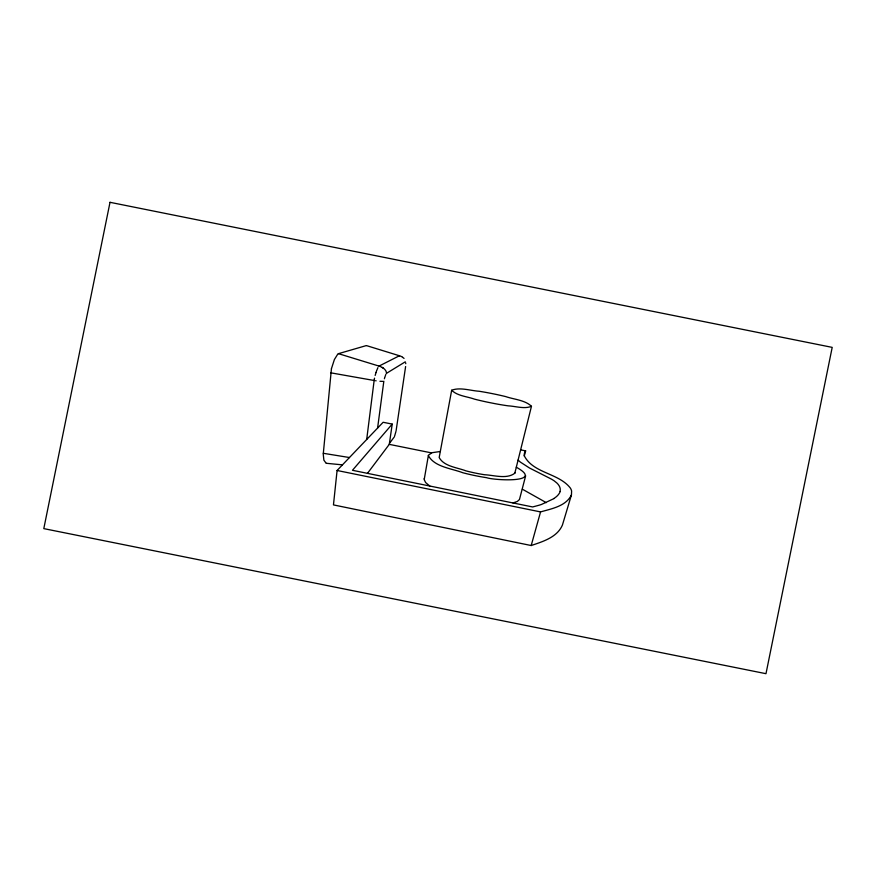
<?xml version="1.0" encoding="UTF-8"?>
<svg xmlns="http://www.w3.org/2000/svg" width="876" height="876" viewBox="0 0 876 876"><rect width="100%" height="100%" fill="white"/><g stroke="black" fill="none" stroke-linecap="round" stroke-linejoin="round"><path stroke-width="1.31" d="M531.469 406.289C524.998 400.014 514.026 399.478 505.605 396.565A197.133 115.314 11.3 0 0 479.183 391.265C470.313 390.674 460.064 386.995 451.677 390.225L439.183 457.535C443.968 466.437 457.206 467.499 466.032 470.883A107.836 63.083 11.3 0 0 484.494 474.726C494.064 475.164 506.711 479.457 514.814 473.215L531.469 406.289C524.461 409.3 515.614 406.19 508.102 405.84A180.642 105.668 11.3 0 1 495.137 403.694L487.822 402.237A185.515 108.514 11.3 0 1 474.474 399.138C467.083 396.467 457.25 395.93 451.677 390.225M331.435 368.73L323.244 454.129L323.879 460.163L326.124 463.24M367.471 473.347L389.283 444.362L392.218 424.094L383.13 422.276L337.085 470.489L333.46 504.904L531.195 545.529C542.759 541.609 557.202 537.327 562.414 525.074L571.448 494.94L571.612 491.042A19.239 11.257 11.3 0 0 570.287 487.976C558.461 472.909 533.32 473.412 524.33 455.914L525.611 450.855L520.629 449.859M440.31 451.501L432.196 452.673L428.495 455.126A6.022 3.526 11.3 0 0 428.364 455.564L424.192 479.632L425.626 482.556L429.766 486.027M366.694 439.478L374.216 379.845M377.589 428.068L383.841 381.18M396.127 430.587L405.61 366.551M374.315 379.275L374.523 378.158M428.353 455.597C434.518 467.017 451.501 468.386 462.824 472.744A138.233 80.855 11.3 0 0 486.662 477.705C494.513 480.42 545.452 483.278 516.303 467.215M331.457 368.621L334.402 359.51L337.808 354.057A3.241 1.894 11.3 0 1 338.475 353.663L366.179 345.626M395.93 431.529L394.561 436.248M525.666 475.767L519.457 499.528L517.322 501.466L512.942 502.944M375.158 375.454L376.045 372.431M384.4 378.793L384.553 378.235M531.195 545.529L540.558 511.912C551.53 508.748 565.94 506.273 571.448 494.94M384.717 377.687L385.374 375.673M376.012 372.541L376.483 371.117M376.647 370.679L377.917 367.646M385.539 375.213L385.878 374.37M389.481 443.3L394.255 437.004M392.218 424.094L352.459 470.292L532.652 506.952L538.926 505.266A91.958 53.797 11.3 0 0 541.499 504.445L554.026 498.575M405.292 361.821L386.382 373.406A10.173 5.946 11.3 0 0 385.451 370.252L384.684 369.322A10.413 6.088 11.3 0 0 379.023 366.091L338.486 353.674M379.023 366.091L399.336 355.798M382.79 381.389L379.954 381.279M326.387 463.295L342.461 464.86M376.143 380.819L375.541 380.721M323.31 453.297L349.458 457.535M374.391 380.534L330.789 372.826M389.283 444.362L431.529 452.892M337.085 470.489L540.558 511.912M366.551 345.626L399.489 355.776M399.817 355.886L400.365 356.083A8.147 4.763 11.3 0 1 401.274 356.477L401.876 356.784M382.188 367.438L383.469 368.281M402.38 357.079L404.044 358.415M522.381 489.202L544.368 501.565A46.176 27.014 11.3 0 1 545.146 502.068L546.131 502.714M518.121 460.064L518.504 460.447A29.74 17.4 11.3 0 0 520.399 462.123L529.52 468.014L551.004 478.898A35.971 21.046 11.3 0 1 554.114 480.793L556.906 483.026A17.936 10.49 11.3 0 1 560.038 491.425M405.719 362.916L405.741 363.693M524.242 455.914A19.71 11.53 11.3 0 1 525.666 450.877M424.236 478.92A7.818 4.577 11.3 0 1 424.389 478.395M560.202 491.6A32.554 19.042 11.3 0 1 553.873 498.488M514.836 472.558A4.862 2.847 11.3 0 1 514.814 473.215M110.015 202.312L43.8 528.622L765.985 673.688L832.2 347.378L110.015 202.312"/></g></svg>
